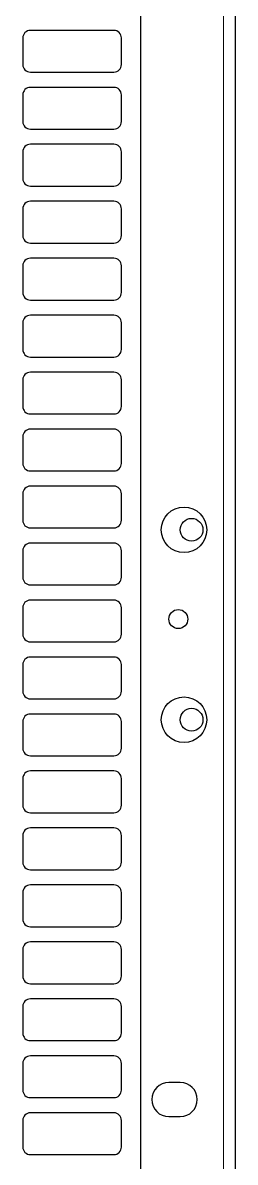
# Model space of a CAD drawing. Header units: millimetres. Extents: x -764 to 1099, y 554 to 2003.
# Drawn here: x 978.7 to 1034.7, y 1288.8 to 1588.8 of the extents above; entities that cross this region are included whole.
import ezdxf

# ---------------------------------------------------------------- set-up
doc = ezdxf.new("R2010")
doc.units = ezdxf.units.MM

msp = doc.modelspace()

# ---------------------------------------------------------------- linework, layer by layer
at = {"color": 7, "linetype": 'Continuous', "lineweight": 25}
for p, q in [((1034.68, 1846.81), (1034.68, 763.81)), ((1009.68, 1817.61), (1009.68, 763.81)), ((978.68, 1584.81), (978.68, 1577.81)), ((1002.68, 1586.81), (980.68, 1586.81)), ((1004.68, 1577.81), (1004.68, 1584.81)), ((980.68, 1575.81), (1002.68, 1575.81)), ((978.68, 1569.81), (978.68, 1562.81)), ((1002.68, 1571.81), (980.68, 1571.81)), ((1004.68, 1562.81), (1004.68, 1569.81)), ((980.68, 1560.81), (1002.68, 1560.81)), ((978.68, 1554.81), (978.68, 1547.81)), ((1002.68, 1556.81), (980.68, 1556.81)), ((1004.68, 1547.81), (1004.68, 1554.81)), ((980.68, 1545.81), (1002.68, 1545.81)), ((978.68, 1539.81), (978.68, 1532.81)), ((1002.68, 1541.81), (980.68, 1541.81)), ((1004.68, 1532.81), (1004.68, 1539.81)), ((980.68, 1530.81), (1002.68, 1530.81)), ((978.68, 1524.81), (978.68, 1517.81)), ((1002.68, 1526.81), (980.68, 1526.81)), ((1004.68, 1517.81), (1004.68, 1524.81)), ((980.68, 1515.81), (1002.68, 1515.81)), ((978.68, 1509.81), (978.68, 1502.81)), ((1002.68, 1511.81), (980.68, 1511.81)), ((1004.68, 1502.81), (1004.68, 1509.81)), ((980.68, 1500.81), (1002.68, 1500.81)), ((978.68, 1494.81), (978.68, 1487.81)), ((1002.68, 1496.81), (980.68, 1496.81)), ((1004.68, 1487.81), (1004.68, 1494.81)), ((980.68, 1485.81), (1002.68, 1485.81)), ((978.68, 1479.81), (978.68, 1472.81)), ((1002.68, 1481.81), (980.68, 1481.81)), ((1004.68, 1472.81), (1004.68, 1479.81)), ((980.68, 1470.81), (1002.68, 1470.81)), ((978.68, 1464.81), (978.68, 1457.81)), ((1002.68, 1466.81), (980.68, 1466.81)), ((1004.68, 1457.81), (1004.68, 1464.81)), ((980.68, 1455.81), (1002.68, 1455.81)), ((978.68, 1449.81), (978.68, 1442.81)), ((1002.68, 1451.81), (980.68, 1451.81)), ((1004.68, 1442.81), (1004.68, 1449.81)), ((980.68, 1440.81), (1002.68, 1440.81)), ((978.68, 1434.81), (978.68, 1427.81)), ((1002.68, 1436.81), (980.68, 1436.81)), ((1004.68, 1427.81), (1004.68, 1434.81)), ((980.68, 1425.81), (1002.68, 1425.81)), ((978.68, 1419.81), (978.68, 1412.81)), ((1002.68, 1421.81), (980.68, 1421.81)), ((1004.68, 1412.81), (1004.68, 1419.81)), ((980.68, 1410.81), (1002.68, 1410.81)), ((978.68, 1404.81), (978.68, 1397.81)), ((1002.68, 1406.81), (980.68, 1406.81)), ((1004.68, 1397.81), (1004.68, 1404.81)), ((980.68, 1395.81), (1002.68, 1395.81)), ((978.68, 1389.81), (978.68, 1382.81)), ((1002.68, 1391.81), (980.68, 1391.81)), ((1004.68, 1382.81), (1004.68, 1389.81)), ((980.68, 1380.81), (1002.68, 1380.81)), ((978.68, 1374.81), (978.68, 1367.81)), ((1002.68, 1376.81), (980.68, 1376.81)), ((1004.68, 1367.81), (1004.68, 1374.81)), ((980.68, 1365.81), (1002.68, 1365.81)), ((978.68, 1359.81), (978.68, 1352.81)), ((1002.68, 1361.81), (980.68, 1361.81)), ((1004.68, 1352.81), (1004.68, 1359.81)), ((980.68, 1350.81), (1002.68, 1350.81)), ((978.68, 1344.81), (978.68, 1337.81)), ((1002.68, 1346.81), (980.68, 1346.81)), ((1004.68, 1337.81), (1004.68, 1344.81)), ((980.68, 1335.81), (1002.68, 1335.81)), ((978.68, 1329.81), (978.68, 1322.81)), ((1002.68, 1331.81), (980.68, 1331.81)), ((1004.68, 1322.81), (1004.68, 1329.81)), ((980.68, 1320.81), (1002.68, 1320.81)), ((978.68, 1314.81), (978.68, 1307.81)), ((1002.68, 1316.81), (980.68, 1316.81)), ((1004.68, 1307.81), (1004.68, 1314.81)), ((1020.18, 1309.81), (1017.18, 1309.81)), ((980.68, 1305.81), (1002.68, 1305.81)), ((978.68, 1299.81), (978.68, 1292.81)), ((1002.68, 1301.81), (980.68, 1301.81)), ((1004.68, 1292.81), (1004.68, 1299.81)), ((1017.18, 1300.81), (1020.18, 1300.81)), ((980.68, 1290.81), (1002.68, 1290.81))]:
    msp.add_line(p, q, dxfattribs=at)
at = {"color": 8, "linetype": 'Continuous', "lineweight": 18}
msp.add_line((1031.58, 1817.61), (1031.58, 763.81), dxfattribs=at)
at = {"color": 7, "linetype": 'Continuous', "lineweight": 25}
for centre, radius in [((1021.18, 1455.31), 6), ((1023.18, 1455.31), 3), ((1019.68, 1431.81), 2.5), ((1021.18, 1405.31), 6), ((1023.18, 1405.31), 3)]:
    msp.add_circle(centre, radius, dxfattribs=at)
for centre, radius, start, end in [((980.68, 1584.81), 2, 90, 180), ((1002.68, 1584.81), 2, 0, 90), ((980.68, 1577.81), 2, 180, 270), ((1002.68, 1577.81), 2, 270, 0), ((980.68, 1569.81), 2, 90, 180), ((1002.68, 1569.81), 2, 0, 90), ((980.68, 1562.81), 2, 180, 270), ((1002.68, 1562.81), 2, 270, 0), ((980.68, 1554.81), 2, 90, 180), ((1002.68, 1554.81), 2, 0, 90), ((980.68, 1547.81), 2, 180, 270), ((1002.68, 1547.81), 2, 270, 0), ((980.68, 1539.81), 2, 90, 180), ((1002.68, 1539.81), 2, 0, 90), ((980.68, 1532.81), 2, 180, 270), ((1002.68, 1532.81), 2, 270, 0), ((980.68, 1524.81), 2, 90, 180), ((1002.68, 1524.81), 2, 0, 90), ((980.68, 1517.81), 2, 180, 270), ((1002.68, 1517.81), 2, 270, 0), ((980.68, 1509.81), 2, 90, 180), ((1002.68, 1509.81), 2, 0, 90), ((980.68, 1502.81), 2, 180, 270), ((1002.68, 1502.81), 2, 270, 0), ((980.68, 1494.81), 2, 90, 180), ((1002.68, 1494.81), 2, 0, 90), ((980.68, 1487.81), 2, 180, 270), ((1002.68, 1487.81), 2, 270, 0), ((980.68, 1479.81), 2, 90, 180), ((1002.68, 1479.81), 2, 0, 90), ((980.68, 1472.81), 2, 180, 270), ((1002.68, 1472.81), 2, 270, 0), ((980.68, 1464.81), 2, 90, 180), ((1002.68, 1464.81), 2, 0, 90), ((980.68, 1457.81), 2, 180, 270), ((1002.68, 1457.81), 2, 270, 0), ((980.68, 1449.81), 2, 90, 180), ((1002.68, 1449.81), 2, 0, 90), ((980.68, 1442.81), 2, 180, 270), ((1002.68, 1442.81), 2, 270, 0), ((980.68, 1434.81), 2, 90, 180), ((1002.68, 1434.81), 2, 0, 90), ((980.68, 1427.81), 2, 180, 270), ((1002.68, 1427.81), 2, 270, 0), ((980.68, 1419.81), 2, 90, 180), ((1002.68, 1419.81), 2, 0, 90), ((980.68, 1412.81), 2, 180, 270), ((1002.68, 1412.81), 2, 270, 0), ((980.68, 1404.81), 2, 90, 180), ((1002.68, 1404.81), 2, 0, 90), ((980.68, 1397.81), 2, 180, 270), ((1002.68, 1397.81), 2, 270, 0), ((980.68, 1389.81), 2, 90, 180), ((1002.68, 1389.81), 2, 0, 90), ((980.68, 1382.81), 2, 180, 270), ((1002.68, 1382.81), 2, 270, 0), ((980.68, 1374.81), 2, 90, 180), ((1002.68, 1374.81), 2, 0, 90), ((980.68, 1367.81), 2, 180, 270), ((1002.68, 1367.81), 2, 270, 0), ((980.68, 1359.81), 2, 90, 180), ((1002.68, 1359.81), 2, 0, 90), ((980.68, 1352.81), 2, 180, 270), ((1002.68, 1352.81), 2, 270, 0), ((980.68, 1344.81), 2, 90, 180), ((1002.68, 1344.81), 2, 0, 90), ((980.68, 1337.81), 2, 180, 270), ((1002.68, 1337.81), 2, 270, 0), ((980.68, 1329.81), 2, 90, 180), ((1002.68, 1329.81), 2, 0, 90), ((980.68, 1322.81), 2, 180, 270), ((1002.68, 1322.81), 2, 270, 0), ((980.68, 1314.81), 2, 90, 180), ((1002.68, 1314.81), 2, 0, 90), ((1017.18, 1305.31), 4.5, 90, 270), ((1020.18, 1305.31), 4.5, 270, 90), ((980.68, 1307.81), 2, 180, 270), ((1002.68, 1307.81), 2, 270, 0), ((980.68, 1299.81), 2, 90, 180), ((1002.68, 1299.81), 2, 0, 90), ((980.68, 1292.81), 2, 180, 270), ((1002.68, 1292.81), 2, 270, 0)]:
    msp.add_arc(centre, radius, start, end, dxfattribs=at)

doc.saveas('drawing.dxf')
